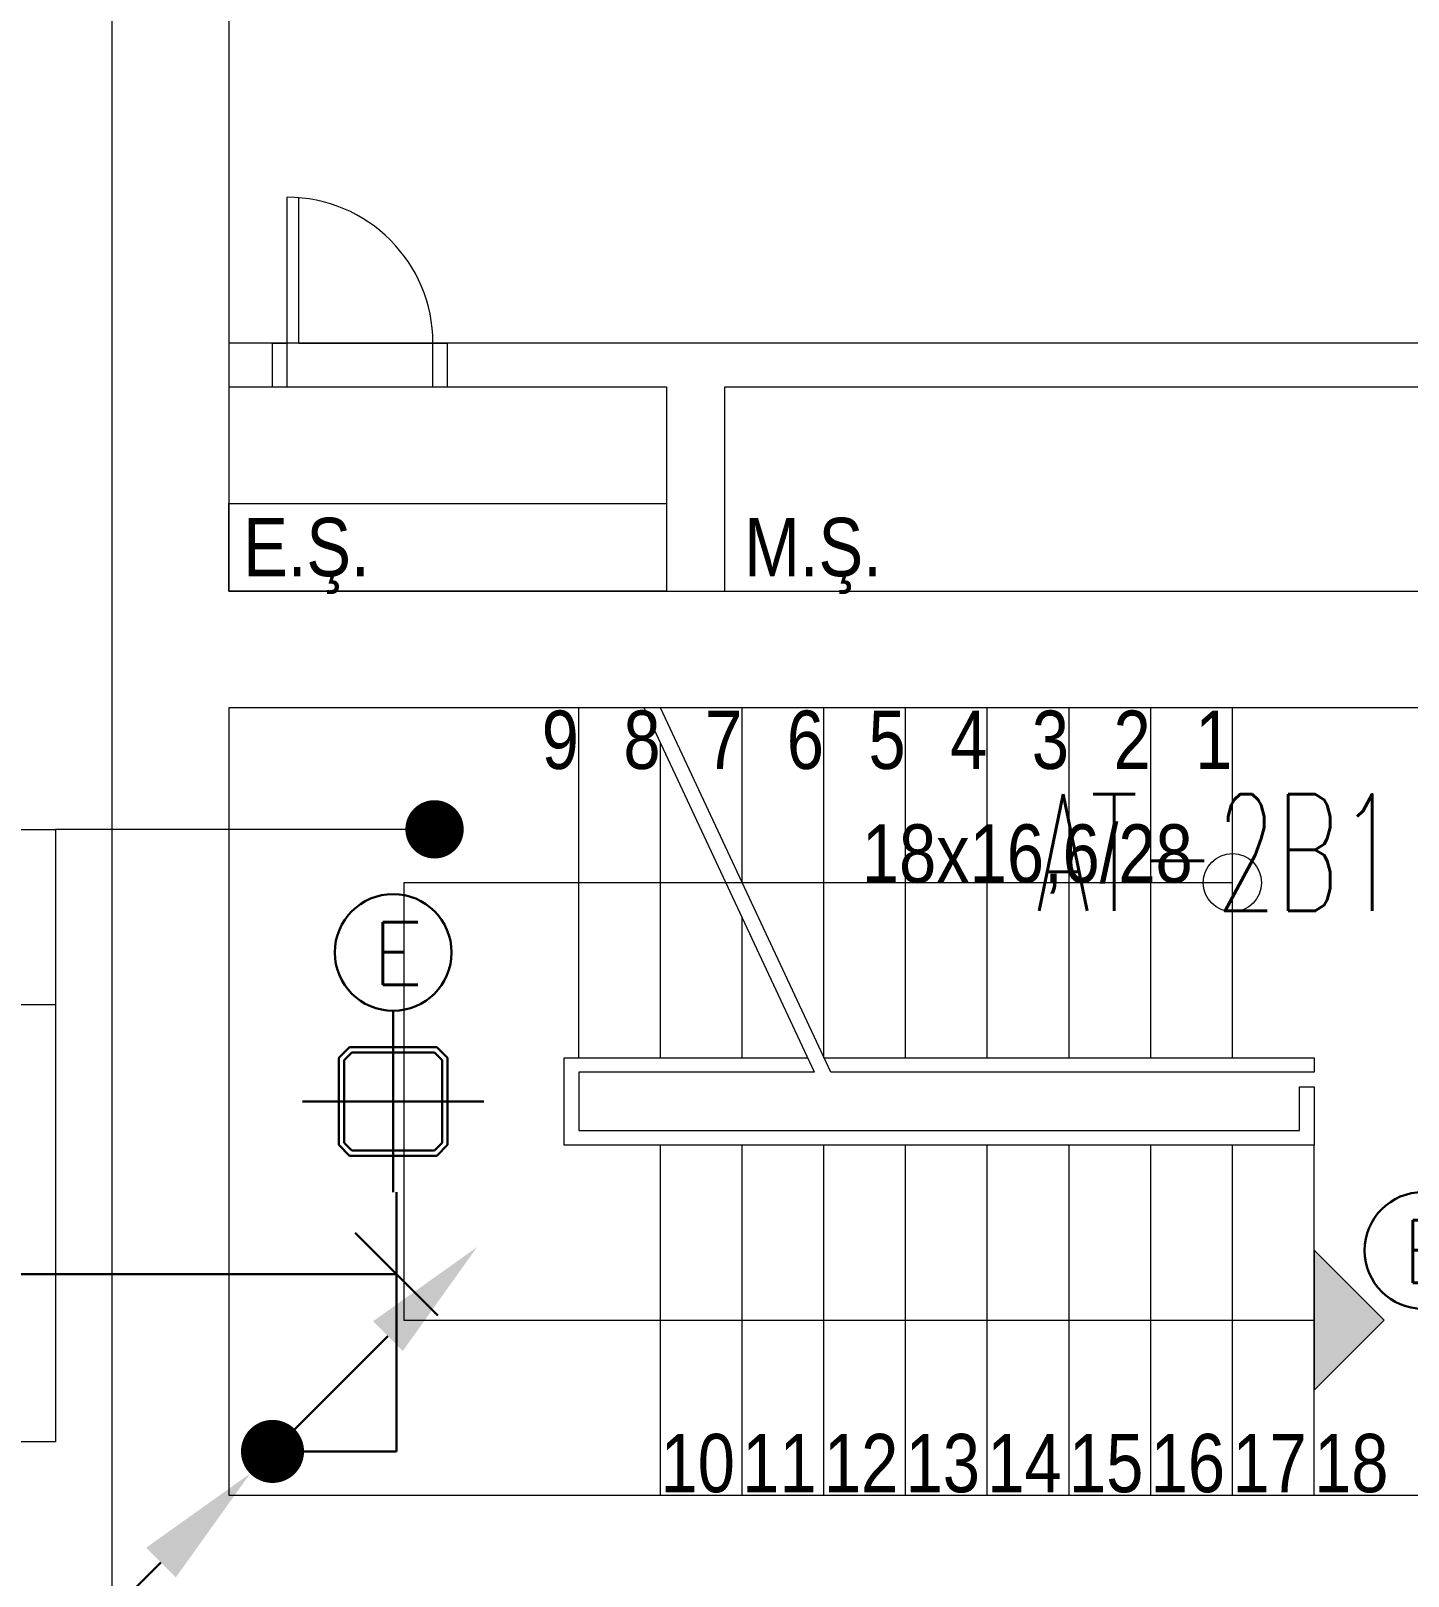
# Model space of a CAD drawing. Header units: metres. Extents: x -13316 to 152404, y -3899 to 30226.
# Drawn here: x 56292 to 56764, y 6762 to 7292 of the extents above; entities that cross this region are included whole.
import ezdxf
from ezdxf.enums import TextEntityAlignment as Align

# ---------------------------------------------------------------- set-up
doc = ezdxf.new("R2010")
doc.units = ezdxf.units.M
doc.header["$LTSCALE"] = 100
doc.header["$MEASUREMENT"] = 0
doc.layers.get('0').update_dxf_attribs({"color": 9, "lineweight": 9})
for name, color, linetype, lineweight in [('00', 9, 'Continuous', 9), ('01', 9, 'Continuous', 9), ('06D', 9, 'Continuous', 9), ('19', 9, 'Continuous', 9), ('21', 9, 'Continuous', 9), ('21_mahal200', 9, 'Continuous', 9), ('E-2x18(W) PL DOWNLIGHT ARMATÜR (SIVAÜSTÜ)', 7, 'Continuous', 30), ('E-ACİL AYDINLATMA KİTİ', 7, 'Continuous', 30), ('E-AŞAĞIDAN GELİP YUKARIYA GİDEN HAT', 7, 'Continuous', 30), ('E-KABLO', 7, 'Continuous', 30), ('E-LINYE', 7, 'Continuous', 30)]:
    doc.layers.add(name, color=color, linetype=linetype, lineweight=lineweight)
doc.styles.add('Arial', font='arial.ttf', dxfattribs={"height": 2.5})
doc.styles.add('E-YAZI', font='txttw.shx')
doc.styles.add('MuuM_TEXT-STANDART', font='ARIALN.TTF')
doc.dimstyles.new('MuuM_DIM200', dxfattribs={"dimscale": 20, "dimtxt": 2, "dimasz": 1, "dimexe": 1, "dimexo": 1, "dimgap": 1, "dimtad": 1, "dimdec": 1, "dimrnd": 0.5, "dimdsep": 46, "dimtxsty": 'MuuM_TEXT-STANDART', "dimblk": 'ARCHTICK', "dimcen": 0, "dimdle": 0.15, "dimclrd": 256, "dimclre": 256, "dimclrt": 256, "dimadec": 0, "dimazin": 0, "dimtfac": 5, "dimtdec": 1, "dimtix": 1, "dimtmove": 2, "dimatfit": 3, "dimldrblk": 'DOT', "dimfxl": 3, "dimfxlon": 1, "dimtolj": 1, "dimlwd": -1, "dimlwe": -1, "dimarcsym": 0})

# ---------------------------------------------------------------- blocks, each defined once
blk = doc.blocks.new('100_AŞAĞIDAN GELİP YUKARIYA GİDEN HAT')
at = {"layer": 'E-AŞAĞIDAN GELİP YUKARIYA GİDEN HAT', "color": 3, "linetype": 'Continuous'}
for p, q in [((2.472, 2.471), (0, 0)), ((-2.389, -2.382), (-4.861, -4.853))]:
    blk.add_line(p, q, dxfattribs=at)
at = {"layer": 'E-AŞAĞIDAN GELİP YUKARIYA GİDEN HAT', "color": 4, "linetype": 'Continuous', "const_width": 0.675}
blk.add_lwpolyline([(0.338, 0, 1), (-0.338, 0, 1)], format="xyb", close=True, dxfattribs=at)
at = {"layer": 'E-AŞAĞIDAN GELİP YUKARIYA GİDEN HAT', "color": 3, "linetype": 'Continuous'}
for points in [[(2.154, 2.789), (2.79, 2.152), (4.382, 4.379)], [(-2.707, -2.064), (-2.071, -2.7), (-0.479, -0.474)]]:
    blk.add_solid(points, dxfattribs=at)
blk = doc.blocks.new('100_2x18(W) PL DOWNLIGHT ARMATÜR (SIVAÜSTÜ)')
at = {"layer": 'E-2x18(W) PL DOWNLIGHT ARMATÜR (SIVAÜSTÜ)', "color": 4, "ltscale": 0.4}
for q in [(0, 25), (0, 25), (-25, 0), (-25, 0), (0, -25), (25, 0), (0, -25), (25, 0)]:
    blk.add_line((0, 0), q, dxfattribs=at)
at = {"layer": 'E-2x18(W) PL DOWNLIGHT ARMATÜR (SIVAÜSTÜ)', "color": 4}
for p, q in [((-12, 15), (-15, 12)), ((-11.38, 13.5), (-13.5, 11.38)), ((12, 15), (-12, 15)), ((11.38, 13.5), (-11.38, 13.5)), ((13.5, 11.38), (11.38, 13.5)), ((15, 12), (12, 15)), ((-15, 12), (-15, -12)), ((-13.5, 11.38), (-13.5, -11.38)), ((13.5, -11.38), (13.5, 11.38)), ((15, -12), (15, 12)), ((-15, -12), (-12, -15)), ((-13.5, -11.38), (-11.38, -13.5)), ((11.38, -13.5), (13.5, -11.38)), ((12, -15), (15, -12)), ((-12, -15), (12, -15)), ((-11.38, -13.5), (11.38, -13.5))]:
    blk.add_line(p, q, dxfattribs=at)
blk = doc.blocks.new('100_ACİL AYDINLATMA KİTİ')
at = {"layer": 'E-ACİL AYDINLATMA KİTİ', "color": 3}
blk.add_circle((0, 0), 1.251, dxfattribs=at)
at = {"layer": 'E-ACİL AYDINLATMA KİTİ', "color": 3, "style": 'E-YAZI'}
blk.add_text('E', height=1.34, dxfattribs=at).set_placement((-0.448, -0.694))
blk = doc.blocks.new('1.bod.mimari.elk')
at = {"layer": '01'}
blk.add_lwpolyline([(40, -1430), (40, -1850), (470, -1850), (470, -1890), (40, -1890), (40, -2160), (470, -2160), (470, -2200), (40, -2200), (40, -2200), (40, -2200), (40, -2945), (0, -2945), (0, -1142.67)], dxfattribs=at)
blk = doc.blocks.new('p-M01-M02_merdiven-1050')
at = {"layer": '19'}
h = blk.add_hatch(color=256, dxfattribs=at)
h.dxf.hatch_style = 1
edge = h.paths.add_edge_path()
edge.add_arc((210, -344), 10, 270, 630)
h = blk.add_hatch(color=256, dxfattribs=at)
h.dxf.hatch_style = 1
h.paths.add_polyline_path([(84, -372), (36, -372), (60, -396.04)])
at = {"layer": '19', "linetype": 'Continuous'}
for points in [[(210, -344), (210, -120), (210, -60), (60, -60), (60, -372)], [(145, -200.74), (145, -120), (125, -120), (125, -120), (125, -367), (140, -367), (140, -372), (120, -372), (120, -367), (120, -115), (120, -115), (150, -115), (150, -198.41)], [(150, -120), (270, -120)], [(145, -200.74), (270, -142.41)], [(0, -148), (120, -148)], [(145, -206.33), (270, -148)], [(150, -148), (258.02, -148)], [(0, -176), (120, -176)], [(150, -176), (198.02, -176)], [(210, -176), (270, -176)], [(0, -204), (120, -204)], [(150, -204), (270, -204)], [(0, -232), (120, -232)], [(150, -232), (270, -232)], [(0, -260), (120, -260)], [(150, -260), (270, -260)], [(0, -288), (120, -288)], [(150, -288), (270, -288)], [(0, -316), (120, -316)], [(150, -316), (270, -316)], [(0, -344), (120, -344)], [(150, -344), (270, -344)], [(0, -372), (120, -372)]]:
    blk.add_lwpolyline(points, dxfattribs=at)
at = {"layer": '19'}
for points in [[(145, -206.33), (270, -148)], [(150, -204), (150, -372), (150, -372), (145, -372), (145, -372), (145, -206.33)]]:
    blk.add_lwpolyline(points, dxfattribs=at)
blk.add_lwpolyline([(84, -372), (36, -372), (60, -396.04)], close=True, dxfattribs=at)
blk.add_circle((210, -344), 10, dxfattribs=at)
blk = doc.blocks.new('p-m04 formül2a')
at = {"layer": '21', "style": 'MuuM_TEXT-STANDART'}
for s, p in [('9', (120, 249)), ('8', (148, 249)), ('7', (176, 249)), ('6', (204, 249)), ('5', (232, 249)), ('4', (260, 249)), ('3', (288, 249)), ('2', (316, 249)), ('1', (344, 249)), ('18x16,6/28', (330.39, 210))]:
    blk.add_text(s, height=20, dxfattribs=at).set_placement(p, align=Align.RIGHT)
for s, p in [('10', (148, 1)), ('12', (204, 1)), ('13', (232, 1)), ('16', (316, 1)), ('18', (372, 1)), ('11', (176, 1)), ('14', (260, 1)), ('15', (288, 1)), ('17', (344, 1))]:
    blk.add_text(s, height=20, dxfattribs=at).set_placement(p)
blk = doc.blocks.new('0_roomno2')
blk.add_lwpolyline([(19.375, -10.5), (0, -10.5), (0, 0), (19.375, 0)], close=True)
for points in [[(0, -3), (19.375, -3)], [(8.125, -3), (8.125, -10.5)], [(11.875, -3), (11.875, -10.5)], [(15.625, -3), (15.625, -10.5)], [(0, -6.75), (8.125, -6.75)]]:
    blk.add_lwpolyline(points)
at = {"style": 'MuuM_TEXT-STANDART', "width": 0.6}
blk.add_text('H:', height=1.5, dxfattribs=at).set_placement((0.35, -8.608), align=Align.MIDDLE_LEFT)
at = {"style": 'Arial'}
blk.add_attdef('ODANO', (0, 1.17), '', height=2, dxfattribs=at)
blk.add_attdef('MEKANADI', text='', height=2, dxfattribs=at).set_placement((0.35, -3), align=Align.BOTTOM_LEFT)
at = {"style": 'MuuM_TEXT-STANDART', "width": 0.6}
for tag, p in [('YER01', (10, -4.5)), ('TAVAN01', (13.75, -4.5)), ('DUVAR01', (17.5, -4.5)), ('YER02', (10, -6.75)), ('TAVAN02', (13.75, -6.75)), ('DUVAR02', (17.5, -6.75)), ('YER03', (10, -9)), ('TAVAN03', (13.75, -9)), ('DUVAR03', (17.5, -9))]:
    blk.add_attdef(tag, text='', height=1.5, dxfattribs=at).set_placement(p, align=Align.MIDDLE_CENTER)
for tag, p in [('M2', (0.35, -4.875)), ('TEMIZTAVANYUKSEKLIGI', (1.8, -8.608))]:
    blk.add_attdef(tag, text='', height=1.5, dxfattribs=at).set_placement(p, align=Align.MIDDLE_LEFT)
blk = doc.blocks.new('_ArchTick')
at = {"color": 0, "linetype": 'ByBlock', "const_width": 0.15}
blk.add_lwpolyline([(-0.5, -0.5), (0.5, 0.5)], dxfattribs=at)
blk = doc.blocks.new('_Dot')
at = {"color": 0, "linetype": 'ByBlock', "lineweight": -2}
blk.add_line((-0.5, 0), (-1, 0), dxfattribs=at)
at = {"color": 0, "linetype": 'ByBlock', "const_width": 0.5}
blk.add_lwpolyline([(-0.25, 0, 1), (0.25, 0, 1)], format="xyb", close=True, dxfattribs=at)
blk = doc.blocks.new('ttttttttttttt')
for points in [[(3983.49, -30733.6), (3983.49, -30748.6)], [(3988.49, -30733.6), (3983.49, -30733.6)], [(3988.49, -30733.6), (3988.49, -30748.6)], [(4043.49, -30733.6), (4038.49, -30733.6)], [(4038.49, -30733.6), (4038.49, -30748.6)], [(4043.49, -30733.6), (4043.49, -30748.6)], [(3988.49, -30748.6), (3983.49, -30748.6)], [(4034.49, -30748.6), (3988.49, -30748.6)], [(4034.49, -30748.6), (4034.49, -30798.6)], [(4034.49, -30748.6), (4038.49, -30748.6)], [(4043.49, -30748.6), (4038.49, -30748.6)], [(4038.49, -30748.6), (4038.49, -30798.6)]]:
    blk.add_lwpolyline(points)
blk.add_arc((4038.49, -30748.6), 50, 180, 270)
blk = doc.blocks.new('1.bod.mimari1.elk')
at = {"layer": '00'}
blk.add_lwpolyline([(605, -1520), (605, -1765), (40, -1765), (40, -1780), (190, -1780), (190, -1850), (210, -1850), (210, -1780), (605, -1780), (605, -1850), (470, -1850), (470, -1865), (605, -1865), (605, -2050.29), (620, -2050.29), (620, -2035), (925, -2035), (925, -2050.29), (940, -2050.29), (940, -2020), (940, -2020)], dxfattribs=at)
at = {"layer": '06D'}
blk.add_lwpolyline([(190, -1850), (40, -1850), (40, -1820), (190, -1820), (190, -1850)], dxfattribs=at)
for name, p, rotation in [('ttttttttttttt', (4098.49, -32513.6), 180), ('p-M01-M02_merdiven-1050', (40, -2160), 90)]:
    blk.add_blockref(name, p, dxfattribs=dict(rotation=rotation))
blk.add_blockref('p-m04 formül2a', (40, -2160))
at = {"layer": '21_mahal200'}
ref = blk.add_blockref('0_roomno2', (-406.84, -1931.71), dxfattribs=dict(at, xscale=20, yscale=20, zscale=20))
ref.add_attrib('ODANO', 'B1-64', (-406.84, -1923.07), dxfattribs={"layer": '0', "height": 40, "style": 'Arial'})
ref.add_attrib('MEKANADI', 'M07 Y.MERD.', dxfattribs={"layer": '0', "height": 40, "style": 'Arial'}).set_placement((-399.84, -1991.71), align=Align.BOTTOM_LEFT)
ref.add_attrib('M2', '##### m2', dxfattribs={"layer": '0', "height": 30, "style": 'MuuM_TEXT-STANDART', "width": 0.6}).set_placement((-399.84, -2029.21), align=Align.MIDDLE_LEFT)
ref.add_attrib('TEMIZTAVANYUKSEKLIGI', '- M', dxfattribs={"layer": '0', "height": 30, "style": 'MuuM_TEXT-STANDART', "width": 0.6}).set_placement((-370.84, -2103.87), align=Align.MIDDLE_LEFT)
ref.add_attrib('YER01', 'Y03', dxfattribs={"layer": '0', "height": 30, "style": 'MuuM_TEXT-STANDART', "width": 0.6}).set_placement((-206.84, -2021.71), align=Align.MIDDLE_CENTER)
ref.add_attrib('TAVAN01', 'T09', dxfattribs={"layer": '0', "height": 30, "style": 'MuuM_TEXT-STANDART', "width": 0.6}).set_placement((-131.84, -2021.71), align=Align.MIDDLE_CENTER)
ref.add_attrib('DUVAR01', 'D07', dxfattribs={"layer": '0', "height": 30, "style": 'MuuM_TEXT-STANDART', "width": 0.6}).set_placement((-56.84, -2021.71), align=Align.MIDDLE_CENTER)
ref.add_attrib('YER02', 'Y04', dxfattribs={"layer": '0', "height": 30, "style": 'MuuM_TEXT-STANDART', "width": 0.6}).set_placement((-206.84, -2066.71), align=Align.MIDDLE_CENTER)
at = {"layer": '21', "style": 'MuuM_TEXT-STANDART'}
for s, p in [('E.Ş.', (44.98, -1844.91)), ('M.Ş.', (216.7, -1844.91))]:
    blk.add_text(s, height=20, dxfattribs=at).set_placement(p)
at = {"layer": '21_mahal200'}
blk.add_leader([(110.54, -1931.71), (-19.34, -1931.71)], dimstyle='MuuM_DIM200', override={"dimasz": 1, "dimfxl": 10}, dxfattribs=at)

msp = doc.modelspace()

# ---------------------------------------------------------------- linework, layer by layer
at = {"layer": 'E-KABLO', "color": 6}
for p in [(56417.5, 6893.92), (56375, 6805)]:
    msp.add_line(p, (56417.5, 6805), dxfattribs=at)
at = {"layer": 'E-LINYE', "color": 7, "linetype": 'Continuous'}
for p, q in [((56403.36, 6879.95), (56431.64, 6851.66)), ((56276.65, 6865.81), (56417.5, 6865.81))]:
    msp.add_line(p, q, dxfattribs=at)

# ---------------------------------------------------------------- block references
at = {"layer": '06D'}
for name in ['1.bod.mimari.elk', '1.bod.mimari1.elk']:
    msp.add_blockref(name, (56320, 8950), dxfattribs=at)
at = {"layer": 'E-2x18(W) PL DOWNLIGHT ARMATÜR (SIVAÜSTÜ)', "color": 6, "xscale": 1.243104, "yscale": 1.243104, "zscale": 1.243104}
msp.add_blockref('100_2x18(W) PL DOWNLIGHT ARMATÜR (SIVAÜSTÜ)', (56416.35, 6925), dxfattribs=at)
at = {"layer": 'E-ACİL AYDINLATMA KİTİ', "xscale": 16, "yscale": 16, "zscale": 16}
for p in [(56416.35, 6976.09), (56769.34, 6873.91)]:
    msp.add_blockref('100_ACİL AYDINLATMA KİTİ', p, dxfattribs=at)
at = {"layer": 'E-AŞAĞIDAN GELİP YUKARIYA GİDEN HAT', "xscale": 16, "yscale": 16, "zscale": 16}
msp.add_blockref('100_AŞAĞIDAN GELİP YUKARIYA GİDEN HAT', (56375, 6805), dxfattribs=at)

# ---------------------------------------------------------------- texts
at = {"layer": 'E-LINYE', "color": 3, "linetype": 'Continuous', "style": 'E-YAZI', "width": 0.6}
msp.add_text('AT-2B1', height=40, dxfattribs=at).set_placement((56698.94, 7010.34), align=Align.MIDDLE_CENTER)

doc.saveas('drawing.dxf')
